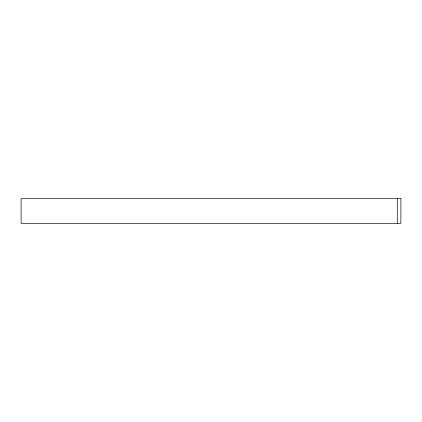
<?xml version="1.0" encoding="UTF-8"?>
<svg xmlns="http://www.w3.org/2000/svg" width="422" height="422" viewBox="0 0 422 422"><rect width="100%" height="100%" fill="white"/><g stroke="black" fill="none" stroke-linecap="round" stroke-linejoin="round"><path stroke-width="0.63" d="M397.271 223.37L397.302 198.63M400.9 198.63L400.884 223.37L21.132 223.37L21.1 198.63L400.9 198.63"/></g></svg>
